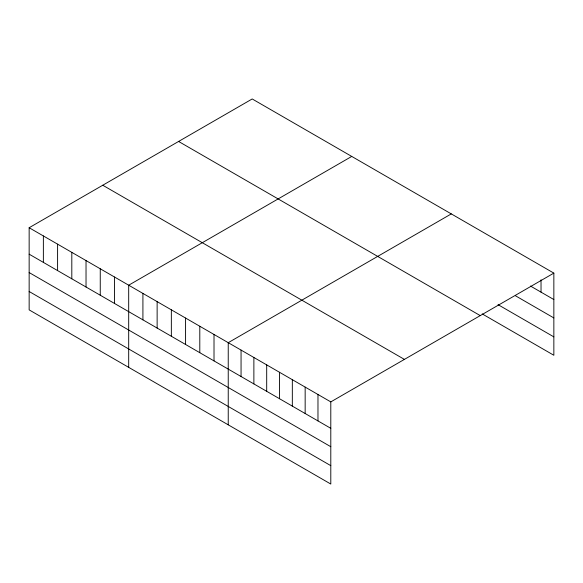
<?xml version="1.0" encoding="UTF-8"?>
<svg xmlns="http://www.w3.org/2000/svg" width="583" height="583" viewBox="0 0 583 583"><rect width="100%" height="100%" fill="white"/><g stroke="black" fill="none" stroke-linecap="round" stroke-linejoin="round"><path stroke-width="0.87" d="M29.15 227.734L330.794 401.891L330.794 484.043L29.15 309.886L29.15 227.734L252.206 98.957L553.85 273.114L553.85 355.266L482.207 313.902M351.746 156.426L128.69 285.211L128.69 367.363M451.293 213.895L228.237 342.68L228.237 424.832M330.794 401.891L553.85 273.114M530.472 286.049L553.85 299.545M515.394 295.727L553.85 317.932M498.042 304.654L553.85 336.879M178.595 141.458L480.239 315.607M102.761 185.241L404.405 359.39M29.15 254.173L330.794 428.323M29.15 272.56L330.794 446.709M29.15 291.5L330.794 465.657M541.031 279.811L541.031 292.141M317.975 394.487L317.975 420.926M305.157 387.09L305.157 413.522M292.331 379.686L292.331 406.118M279.512 372.282L279.512 398.721M266.693 364.885L266.693 391.317M253.875 357.481L253.875 383.913M241.056 350.077L241.056 376.516M214.012 334.467L214.012 360.906M199.794 326.261L199.794 352.693M185.576 318.048L185.576 344.48M171.351 309.835L171.351 336.274M157.133 301.63L157.133 328.061M142.915 293.417L142.915 319.856M114.472 276.998L114.472 303.43M100.254 268.785L100.254 295.224M86.029 260.579L86.029 287.011M71.811 252.366L71.811 278.805M57.593 244.16L57.593 270.592M43.368 235.947L43.368 262.386"/></g></svg>
